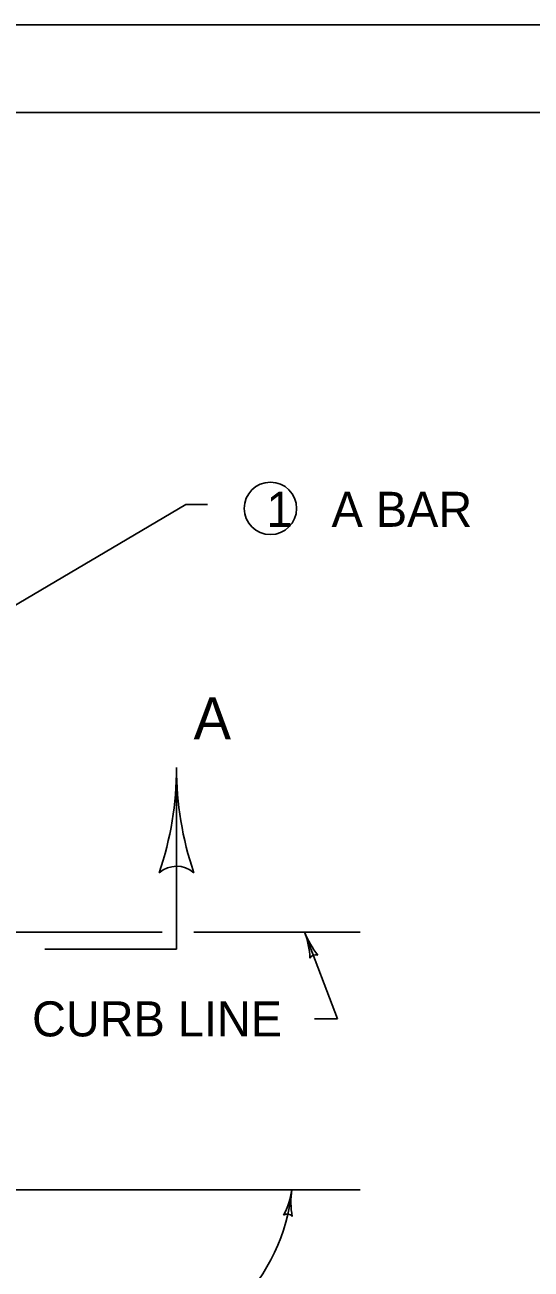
# Model space of a CAD drawing. Extents: x 997.6 to 1037.2, y 998.9 to 1022.9.
# Drawn here: x 1016.04 to 1018.93, y 1014.9 to 1022 of the extents above; entities that cross this region are included whole.
import ezdxf

# ---------------------------------------------------------------- set-up
doc = ezdxf.new("R2010")
doc.units = 0
for name, color, linetype in [('Level 1', 7, 'Continuous'), ('Level 10', 7, 'Continuous'), ('Level 11', 7, 'Continuous'), ('Level 14', 7, 'Continuous'), ('Level 5', 7, 'Continuous')]:
    doc.layers.add(name, color=color, linetype=linetype)

msp = doc.modelspace()

# ---------------------------------------------------------------- linework, layer by layer
at = {"layer": 'Level 1'}
for p, q in [((1016.9538, 1019.2627), (1014.0914, 1017.5742)), ((1017.0788, 1019.2627), (1016.9538, 1019.2627)), ((1016.9011, 1016.7237), (1016.9011, 1017.7608)), ((1015.0315, 1016.8223), (1016.8198, 1016.8223)), ((1016.9992, 1016.8223), (1017.9493, 1016.8223)), ((1017.6324, 1016.8223), (1017.8201, 1016.3278)), ((1016.1488, 1016.7237), (1016.9011, 1016.7237)), ((1017.6884, 1016.3278), (1017.8201, 1016.3278)), ((1015.0429, 1015.3515), (1017.9493, 1015.3515))]:
    msp.add_line(p, q, dxfattribs=at)
msp.add_circle((1017.4373, 1019.2404), 0.1498, dxfattribs=at)
for centre, radius, start, end in [((1015.0261, 1017.7608), 1.875, 341.33122, 0), ((1015.0261, 1017.7608), 1.875, 0, 0.01223), ((1018.7761, 1017.7608), 1.875, 180.00611, 198.65284), ((1016.9013, 1017.0478), 0.15, 49.10871, 131.2254), ((1018.0707, 1016.9886), 0.4687, 200.76672, 200.77895), ((1018.0707, 1016.9886), 0.4687, 200.77895, 219.44773), ((1017.1942, 1016.656), 0.4687, 2.12611, 20.77284), ((1017.6956, 1016.6557), 0.0375, 69.55354, 151.67024)]:
    msp.add_arc(centre, radius, start, end, dxfattribs=at)
at = {"layer": 'Level 10'}
msp.add_line((1007, 1021.5), (1035.5, 1021.5), dxfattribs=at)
at = {"layer": 'Level 11'}
msp.add_lwpolyline([(1007, 1000.5), (1035.5, 1000.5), (1035.5, 1021.5), (1007, 1021.5)], close=True, dxfattribs=at)
at = {"layer": 'Level 14'}
msp.add_line((1000, 1022), (1036, 1022), dxfattribs=at)
at = {"layer": 'Level 5'}
for centre, radius, start, end in [((1016.4782, 1015.4576), 1.0866, 276.5025, 354.39222), ((1017.0961, 1015.4215), 0.4687, 332.74787, 351.3946), ((1018.0231, 1015.2813), 0.4687, 171.40071, 190.06949), ((1018.0231, 1015.2813), 0.4687, 171.38848, 171.40071), ((1017.5329, 1015.1752), 0.0375, 40.17531, 122.292)]:
    msp.add_arc(centre, radius, start, end, dxfattribs=at)

# ---------------------------------------------------------------- texts
at = {"layer": 'Level 1'}
for s, height, p in [('1   A BAR', 0.2, (1017.4149, 1019.1351)), ('A', 0.24, (1016.9985, 1017.9216)), ('CURB LINE', 0.2, (1016.0763, 1016.2268))]:
    msp.add_text(s, height=height, dxfattribs=at).set_placement(p)

doc.saveas('drawing.dxf')
